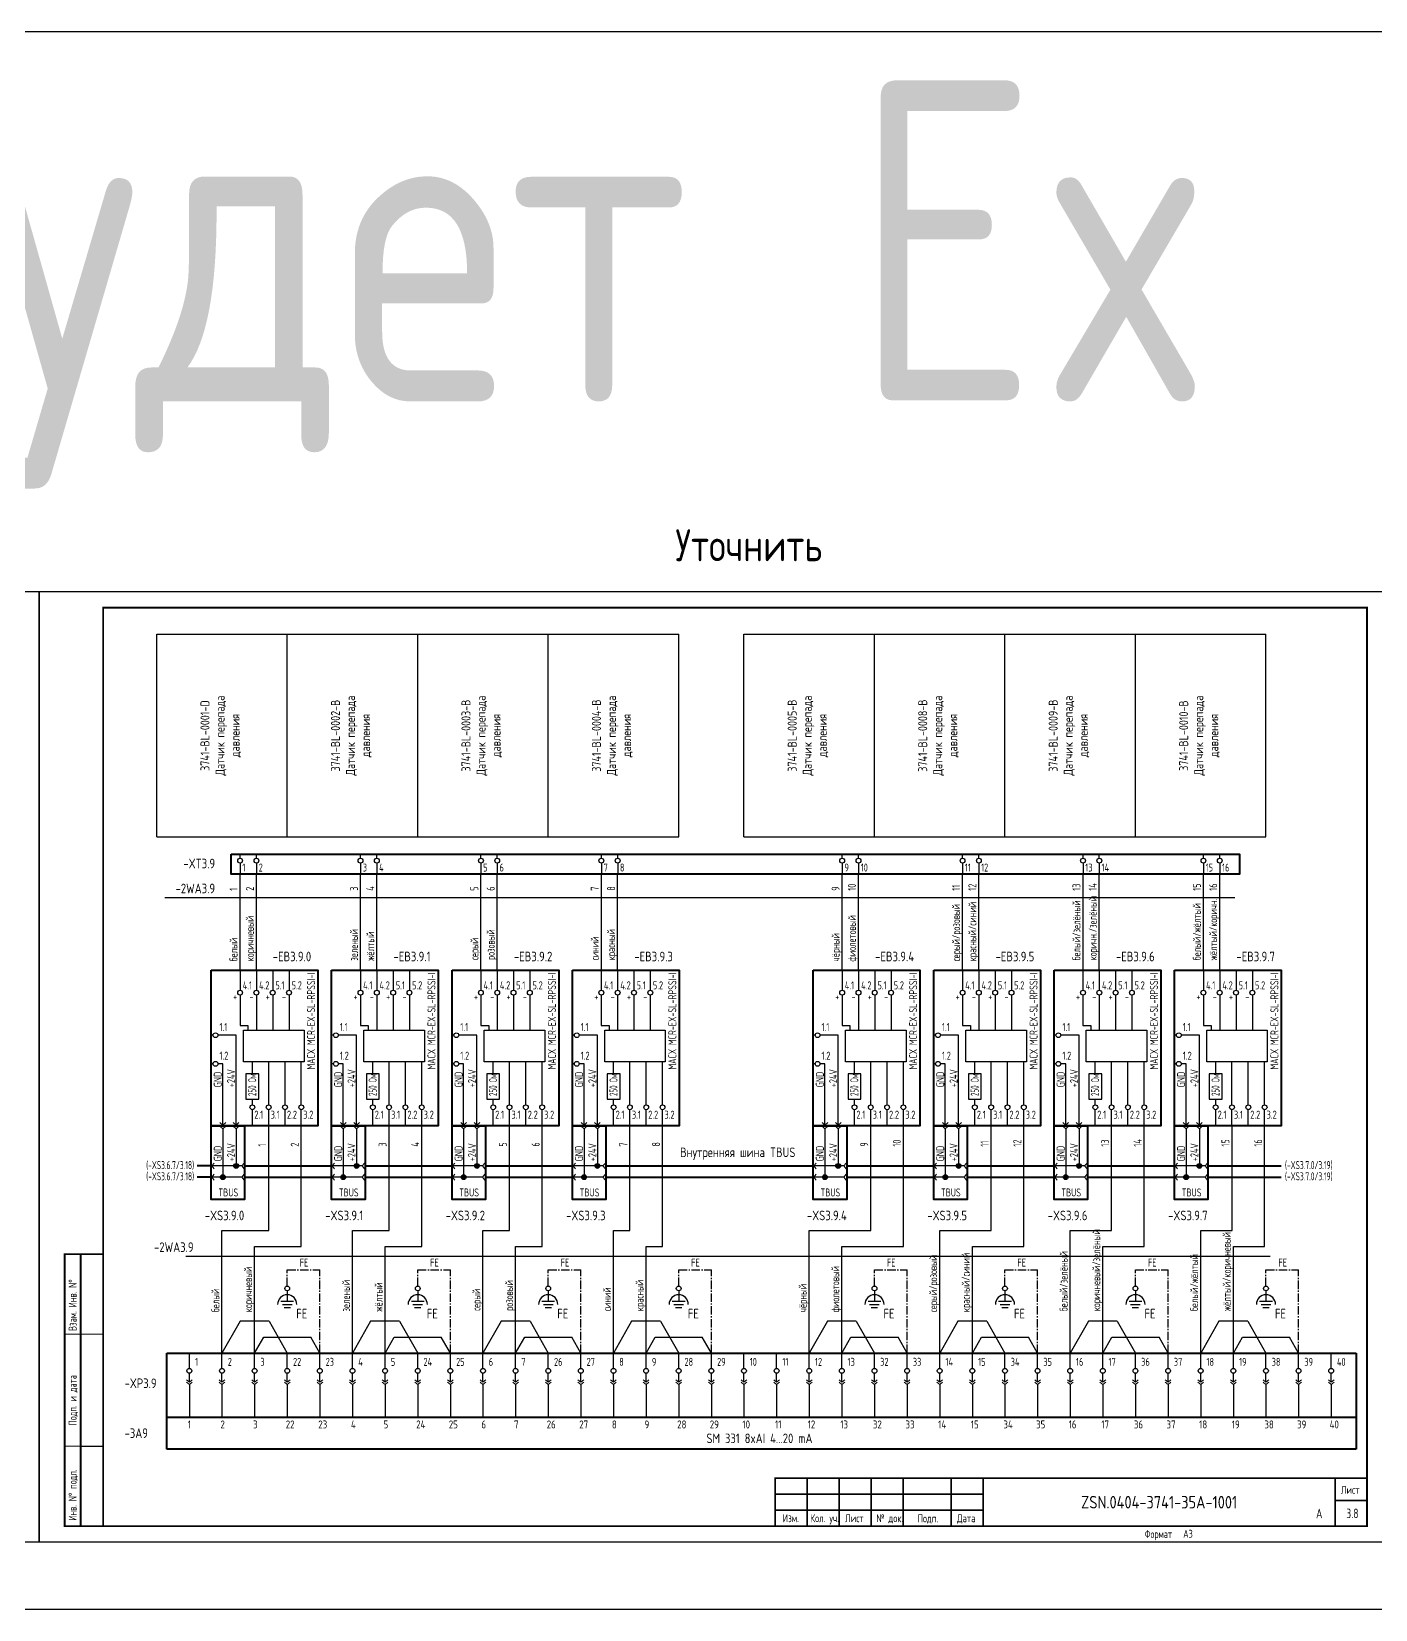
# Model space of a CAD drawing. Header units: millimetres. Extents: x 613 to 19799, y 1373 to 4314.
# Drawn here: x 6107.6 to 6527.6, y 3821.3 to 4314.3 of the extents above; entities that cross this region are included whole.
import ezdxf
from ezdxf.enums import TextEntityAlignment as Align

# ---------------------------------------------------------------- set-up
doc = ezdxf.new("R2010")
doc.units = ezdxf.units.MM
doc.linetypes.add('EPL_DASHLONGDOT', pattern=[1, 0.66, -0.12, 0.1, -0.12])
doc.layers.add('КИА_РАМКИ-ШТАМПЫ', color=7, linetype='Continuous')
doc.layers.add('ФОРМАТ', color=7, linetype='Continuous')
doc.styles.add('GOST-A 3-1', font='gost_0.ttf', dxfattribs={"height": 3})
doc.styles.add('GOSTA-2.5-1', font='GOST_AU.ttf', dxfattribs={"width": 0.9, "height": 2.5})
doc.styles.add('ROMAND0-100', font='romand.shx')
doc.styles.add('ROMANS0-60', font='romans.shx', dxfattribs={"width": 0.6})
doc.styles.add('ROMANS0-70', font='romans.shx', dxfattribs={"width": 0.7})
doc.styles.get("Standard").update_dxf_attribs({"font": 'arial.ttf'})

# ---------------------------------------------------------------- blocks, each defined once
blk = doc.blocks.new('*U44')
blk.add_line((-402, 25), (-395, 25))
blk.add_lwpolyline([(-415, 292), (5, 292), (5, -5), (-415, -5)], close=True)
at = {"const_width": 0.6}
blk.add_lwpolyline([(-395, 287), (0, 287), (0, 0), (-395, 0)], close=True, dxfattribs=at)
at = {"ltscale": 100}
blk.add_lwpolyline([(0, 287), (-1, 287)], dxfattribs=at)
for points, const_width in [([(-395, 0), (-407, 0), (-407, 85), (-395, 85)], 0.6), ([(-402, 0), (-402, 85)], 0.6), ([(-407, 60), (-395, 60)], 0.3), ([(-407, 25), (-395, 25)], 0.3)]:
    blk.add_lwpolyline(points, dxfattribs=dict(const_width=const_width))
at = {"style": 'ROMANS0-70', "width": 0.7}
for s, p in [('Взам. Инв. N%%d', (-402.54, 61)), ('Подп. и дата', (-402.54, 31.47)), ('Инв. N%%d подл.', (-402.54, 1.7))]:
    blk.add_text(s, height=2.5, rotation=90, dxfattribs=at).set_placement(p, align=Align.BOTTOM_LEFT)
at = {"ltscale": 100, "insert": (-69.52, -4.39), "char_height": 2.5, "width": 12.6652, "attachment_point": 7, "style": 'ROMANS0-70'}
blk.add_mtext('Формат', dxfattribs=at)
at = {"style": 'ROMANS0-70', "width": 0.7, "flags": 12}
blk.add_attdef('FNAME', text='', height=2.5, rotation=90, dxfattribs=at).set_placement((-397.05, 286.9), align=Align.RIGHT)
for tag, p in [('ZINVN', (-398.5, 72.5)), ('INVN', (-398.5, 12.5))]:
    blk.add_attdef(tag, text='', height=3, rotation=90, dxfattribs=at).set_placement(p, align=Align.MIDDLE_CENTER)
at = {"ltscale": 100, "style": 'ROMANS0-70', "width": 0.7, "flags": 12}
blk.add_attdef('ФОРМАТ', text='', height=2.5, dxfattribs=at).set_placement((-57.47, -4.39), align=Align.BOTTOM_LEFT)
blk = doc.blocks.new('frm6')
at = {"layer": 'ФОРМАТ'}
blk.add_line((-185, 15), (-120, 15), dxfattribs=at)
at = {"layer": 'ФОРМАТ', "const_width": 0.5}
blk.add_lwpolyline([(-185, 15), (-185, 0), (0, 0), (0, 15)], close=True, dxfattribs=at)
for points in [[(-175, 15), (-175, 0)], [(-165, 15), (-165, 0)], [(-155, 15), (-155, 0)], [(-145, 15), (-145, 0)], [(-130, 15), (-130, 0)], [(-120, 15), (-120, 0)], [(-10, 15), (-10, 0)], [(-185, 10), (-120, 10)], [(-185, 5), (-120, 5)], [(-10, 8), (0, 8)]]:
    blk.add_lwpolyline(points, dxfattribs=at)
at = {"layer": 'ФОРМАТ', "style": 'GOSTA-2.5-1', "width": 0.95}
for s, p in [('Лист', (-8.17, 9.36)), ('Изм.', (-182.63, 0.5)), ('Кол. уч.', (-173.96, 0.5)), ('Лист', (-163.13, 0.5)), ('№ док.', (-153.38, 0.5)), ('Подп.', (-140.5, 0.44)), ('Дата', (-128.17, 0.5))]:
    blk.add_text(s, height=2.5, dxfattribs=at).set_placement(p, align=Align.BOTTOM_LEFT)
at = {"layer": 'ФОРМАТ', "flags": 8}
for tag, style, width, p in [('R2', 'ROMANS0-70', 0.7, (-184.4, 10)), ('QTY2', 'ROMANS0-70', 0.65, (-174.28, 10.29)), ('SH2', 'ROMANS0-70', 0.7, (-164.3, 10)), ('ND2', 'ROMANS0-60', 0.6, (-154.34, 10)), ('SIGN2', 'ROMANS0-70', 0.7, (-144.3, 10)), ('DATE2', 'ROMANS0-70', 0.43, (-129.4, 10)), ('R1', 'ROMANS0-70', 0.7, (-184.4, 5)), ('QTY1', 'ROMANS0-70', 0.65, (-174.28, 5.29)), ('SH1', 'ROMANS0-70', 0.7, (-164.3, 5)), ('ND1', 'ROMANS0-60', 0.6, (-154.34, 5)), ('SIGN1', 'ROMANS0-70', 0.7, (-144.3, 5)), ('DATE1', 'ROMANS0-70', 0.43, (-129.4, 5))]:
    blk.add_attdef(tag, text='', height=3, dxfattribs=dict(at, style=style, width=width)).set_placement(p, align=Align.BOTTOM_LEFT)
at = {"layer": 'ФОРМАТ', "style": 'ROMANS0-70', "width": 0.7, "flags": 8}
blk.add_attdef('SH', text='', height=3, dxfattribs=at).set_placement((-5.16, 3.75), align=Align.MIDDLE_CENTER)
blk = doc.blocks.new('A$C2EC3666A')
h = blk.add_hatch(color=7)
h.dxf.hatch_style = 1
edge = h.paths.add_edge_path()
edge.add_arc((0, 0), 0.75, 0, 360)
at = {"color": 0}
blk.add_circle((0, 0), 0.75, dxfattribs=at)
blk = doc.blocks.new('A$C53757D11')
at = {"color": 0}
for p, q in [((-26.42, -7.89), (-26.42, -14.17)), ((-21.32, -7.89), (-21.32, -14.17)), ((-16.22, -7.89), (-16.22, -14.17)), ((-11.12, -7.89), (-11.12, -14.17)), ((-21.32, -15.67), (-21.32, -26.69)), ((-16.22, -15.67), (-16.22, -26.69)), ((-11.12, -15.67), (-11.12, -26.69)), ((-34.85, -28.22), (-35.44, -28.22)), ((-32.75, -28.22), (-33.35, -28.22)), ((-27.65, -28.22), (-32.75, -28.22)), ((-27.65, -43.2), (-27.65, -28.22)), ((-34.85, -37.17), (-35.44, -37.17)), ((-31.81, -37.17), (-33.35, -37.17)), ((-31.81, -43.2), (-31.81, -37.17)), ((-22.57, -40.25), (-22.57, -36.54)), ((-17.48, -49.99), (-17.48, -36.54)), ((-12.38, -48.25), (-12.38, -36.54)), ((-7.28, -49.99), (-7.28, -36.54)), ((-31.81, -56.28), (-31.81, -43.2)), ((-27.65, -56.28), (-27.65, -43.2)), ((-22.57, -49.99), (-22.57, -48.25)), ((-12.38, -49.99), (-12.38, -48.25)), ((-22.57, -56.52), (-22.57, -51.49)), ((-17.48, -56.52), (-17.48, -51.49)), ((-12.38, -56.52), (-12.38, -51.49)), ((-7.28, -56.52), (-7.28, -51.49)), ((-31.81, -57.43), (-31.81, -72.57)), ((-27.65, -57.43), (-27.65, -69.07)), ((-25.9, -69.07), (-35.26, -69.07)), ((-25.9, -72.57), (-35.26, -72.57))]:
    blk.add_line(p, q, dxfattribs=at)
at = {"lineweight": 18}
for p, q in [((-31.81, -56.28), (-32.7, -55.53)), ((-31.81, -57.43), (-32.7, -56.69)), ((-31.81, -56.28), (-30.92, -55.53)), ((-31.81, -57.43), (-30.92, -56.69)), ((-27.65, -56.28), (-28.54, -55.53)), ((-27.65, -57.43), (-28.54, -56.69)), ((-27.65, -56.28), (-26.76, -55.53)), ((-27.65, -57.43), (-26.76, -56.69)), ((-35.26, -69.07), (-34.52, -68.18)), ((-25.9, -69.07), (-25.15, -68.18)), ((-35.26, -69.07), (-34.52, -69.96)), ((-35.26, -72.57), (-34.52, -71.68)), ((-35.26, -72.57), (-34.52, -73.46)), ((-25.9, -69.07), (-25.15, -69.96)), ((-25.9, -72.57), (-25.15, -71.68)), ((-25.9, -72.57), (-25.15, -73.46))]:
    blk.add_line(p, q, dxfattribs=at)
at = {"color": 0, "lineweight": 40}
for points in [[(-35.44, -7.89), (-2.1, -7.89), (-2.1, -56.52), (-35.44, -56.52)], [(-35.44, -56.52), (-24.99, -56.52), (-24.99, -79.55), (-35.44, -79.55)]]:
    blk.add_lwpolyline(points, close=True, dxfattribs=at)
at = {"color": 0}
blk.add_lwpolyline([(-26.42, -15.67), (-26.42, -25.2), (-23.97, -25.2), (-23.97, -26.69)], dxfattribs=at)
for points in [[(-25.37, -26.69), (-6.44, -26.69), (-6.44, -36.54), (-25.37, -36.54)], [(-24.57, -48.25), (-20.57, -48.25), (-20.57, -40.25), (-24.57, -40.25)]]:
    blk.add_lwpolyline(points, close=True, dxfattribs=at)
for centre in [(-26.42, -14.92), (-21.32, -14.92), (-16.22, -14.92), (-11.12, -14.92), (-34.1, -28.22), (-34.1, -37.17), (-22.57, -50.74), (-17.48, -50.74), (-12.38, -50.74), (-7.28, -50.74)]:
    blk.add_circle(centre, 0.75, dxfattribs=at)
for p in [(-27.65, -69.07), (-31.81, -72.57)]:
    blk.add_blockref('A$C2EC3666A', p, dxfattribs=at)
at = {"style": 'GOSTA-2.5-1', "width": 0.9}
for s, p in [('4.1', (-25.59, -13.88)), ('4.2', (-20.49, -13.88)), ('5.1', (-15.39, -13.88)), ('5.2', (-10.3, -13.88)), ('+', (-28.61, -17.4)), ('-', (-23.51, -17.4)), ('+', (-18.42, -17.4)), ('-', (-13.32, -17.4)), ('1.1', (-32.85, -26.91)), ('1.2', (-32.85, -35.87)), ('2.1', (-21.96, -54.3)), ('3.1', (-16.86, -54.3)), ('2.2', (-11.76, -54.3)), ('3.2', (-6.67, -54.3)), ('TBUS', (-33.18, -78.6))]:
    blk.add_text(s, height=2.5, dxfattribs=at).set_placement(p)
at = {"style": 'GOSTA-2.5-1'}
for s, width, p in [('MACX MCR-EX-SL-RPSSI-I', 0.8, (-2.98, -38.97)), ('+24V', 0.9, (-27.98, -44.47)), ('GND', 0.9, (-32.14, -44.47)), ('250 Ом', 0.65, (-21.37, -47.21)), ('GND', 0.9, (-32.14, -67.6)), ('+24V', 0.9, (-27.98, -67.6))]:
    blk.add_text(s, height=2.5, rotation=90, dxfattribs=dict(at, width=width)).set_placement(p)
blk = doc.blocks.new('A$C38A837D7')
at = {"color": 0}
for p, q in [((0, 4.92), (0, 6.17)), ((5.1, 4.92), (5.1, 6.17)), ((37.63, 4.92), (37.63, 6.17)), ((42.73, 4.92), (42.73, 6.17)), ((75.26, 4.92), (75.26, 6.17)), ((80.36, 4.92), (80.36, 6.17)), ((112.89, 4.92), (112.89, 6.17)), ((117.99, 4.92), (117.99, 6.17)), ((188.15, 4.92), (188.15, 6.17)), ((193.25, 4.92), (193.25, 6.17)), ((225.78, 4.92), (225.78, 6.17)), ((230.88, 4.92), (230.88, 6.17)), ((263.41, 4.92), (263.41, 6.17)), ((268.51, 4.92), (268.51, 6.17)), ((301.04, 4.92), (301.04, 6.17)), ((306.14, 4.92), (306.14, 6.17)), ((0, 3.42), (0, 0)), ((5.1, 3.42), (5.1, 0)), ((37.63, 3.42), (37.63, 0)), ((42.73, 3.42), (42.73, 0)), ((75.26, 3.42), (75.26, 0)), ((80.36, 3.42), (80.36, 0)), ((112.89, 3.42), (112.89, 0)), ((117.99, 3.42), (117.99, 0)), ((188.15, 3.42), (188.15, 0)), ((193.25, 3.42), (193.25, 0)), ((225.78, 3.42), (225.78, 0)), ((230.88, 3.42), (230.88, 0)), ((263.41, 3.42), (263.41, 0)), ((268.51, 3.42), (268.51, 0)), ((301.04, 3.42), (301.04, 0)), ((306.14, 3.42), (306.14, 0))]:
    blk.add_line(p, q, dxfattribs=at)
at = {"color": 0, "lineweight": 40}
blk.add_lwpolyline([(-2.75, 6.17), (312.36, 6.17), (312.36, 0), (-2.75, 0)], close=True, dxfattribs=at)
at = {"color": 0}
for centre in [(0, 4.17), (5.1, 4.17), (37.63, 4.17), (42.73, 4.17), (75.26, 4.17), (80.36, 4.17), (112.89, 4.17), (117.99, 4.17), (188.15, 4.17), (193.25, 4.17), (225.78, 4.17), (230.88, 4.17), (263.41, 4.17), (268.51, 4.17), (301.04, 4.17), (306.14, 4.17)]:
    blk.add_circle(centre, 0.75, dxfattribs=at)
at = {"style": 'GOSTA-2.5-1', "width": 0.9}
for s, p in [('1', (0.71, 0.77)), ('2', (5.8, 0.77)), ('3', (38.34, 0.77)), ('4', (43.43, 0.77)), ('5', (75.97, 0.77)), ('6', (81.06, 0.77)), ('7', (113.6, 0.77)), ('8', (118.69, 0.77)), ('9', (188.86, 0.77)), ('10', (193.95, 0.77)), ('11', (226.49, 0.77)), ('12', (231.58, 0.77)), ('13', (264.12, 0.77)), ('14', (269.22, 0.77)), ('15', (301.75, 0.77)), ('16', (306.85, 0.77))]:
    blk.add_text(s, height=2.5, dxfattribs=at).set_placement(p)
blk = doc.blocks.new('A$C2BF74EC9')
at = {"color": 0}
for p, q in [((0, 6.39), (4, 6.39)), ((0.5, 5.39), (3.5, 5.39)), ((2, 8.39), (2, 6.39)), ((1, 4.39), (3, 4.39))]:
    blk.add_line(p, q, dxfattribs=at)
at = {"style": 'GOST-A 3-1'}
blk.add_text('FE', height=3, dxfattribs=at).set_placement((4.81, 1))

msp = doc.modelspace()

# ---------------------------------------------------------------- linework, layer by layer
at = {"color": 0}
for p, q in [((5668.54, 4314.32), (6970.58, 4314.32)), ((6172.8, 4021.05), (6172.8, 4051.09)), ((6177.89, 4021.05), (6177.89, 4051.09)), ((6210.43, 4021.05), (6210.43, 4051.09)), ((6215.52, 4021.05), (6215.52, 4051.09)), ((6248.06, 4021.05), (6248.06, 4051.09)), ((6253.15, 4021.05), (6253.15, 4051.09)), ((6285.69, 4021.05), (6285.69, 4051.09)), ((6290.78, 4021.05), (6290.78, 4051.09)), ((6360.95, 4021.05), (6360.95, 4051.09)), ((6366.04, 4021.05), (6366.04, 4051.09)), ((6398.58, 4021.05), (6398.58, 4051.09)), ((6403.67, 4021.05), (6403.67, 4051.09)), ((6436.21, 4021.05), (6436.21, 4051.09)), ((6441.31, 4021.05), (6441.31, 4051.09)), ((6473.84, 4021.05), (6473.84, 4051.09)), ((6478.94, 4021.05), (6478.94, 4051.09)), ((6149.26, 4043.8), (6483.68, 4043.8)), ((6181.73, 3939.69), (6181.73, 3972.42)), ((6191.93, 3934.69), (6191.93, 3972.42)), ((6219.37, 3939.69), (6219.37, 3972.42)), ((6229.56, 3934.69), (6229.56, 3972.42)), ((6257, 3939.69), (6257, 3972.42)), ((6267.19, 3934.69), (6267.19, 3972.42)), ((6294.63, 3939.69), (6294.63, 3972.42)), ((6304.82, 3934.69), (6304.82, 3972.42)), ((6369.89, 3939.69), (6369.89, 3972.42)), ((6380.08, 3934.69), (6380.08, 3972.42)), ((6407.52, 3939.69), (6407.52, 3972.42)), ((6417.71, 3934.69), (6417.71, 3972.42)), ((6445.15, 3939.69), (6445.15, 3972.42)), ((6455.34, 3934.69), (6455.34, 3972.42)), ((6482.78, 3939.69), (6482.78, 3972.42)), ((6492.97, 3934.69), (6492.97, 3972.42)), ((6167.14, 3901.41), (6167.14, 3939.69)), ((6167.14, 3939.69), (6181.73, 3939.69)), ((6207.92, 3901.41), (6207.92, 3939.69)), ((6207.92, 3939.69), (6219.37, 3939.69)), ((6248.7, 3901.41), (6248.7, 3939.69)), ((6248.7, 3939.69), (6257, 3939.69)), ((6289.48, 3901.41), (6289.48, 3939.69)), ((6289.48, 3939.69), (6294.63, 3939.69)), ((6350.65, 3901.41), (6350.65, 3939.69)), ((6350.65, 3939.69), (6369.89, 3939.69)), ((6391.43, 3901.41), (6391.43, 3939.69)), ((6391.43, 3939.69), (6407.52, 3939.69)), ((6432.21, 3901.41), (6432.21, 3939.69)), ((6432.21, 3939.69), (6445.15, 3939.69)), ((6472.99, 3901.41), (6472.99, 3939.69)), ((6472.99, 3939.69), (6482.78, 3939.69)), ((6177.33, 3934.69), (6191.93, 3934.69)), ((6177.33, 3901.41), (6177.33, 3934.69)), ((6218.11, 3934.69), (6229.56, 3934.69)), ((6218.11, 3901.41), (6218.11, 3934.69)), ((6258.89, 3934.69), (6267.19, 3934.69)), ((6258.89, 3901.41), (6258.89, 3934.69)), ((6299.68, 3934.69), (6304.82, 3934.69)), ((6299.68, 3901.41), (6299.68, 3934.69)), ((6360.85, 3934.69), (6380.08, 3934.69)), ((6360.85, 3901.41), (6360.85, 3934.69)), ((6401.63, 3934.69), (6417.71, 3934.69)), ((6401.63, 3901.41), (6401.63, 3934.69)), ((6442.41, 3934.69), (6455.34, 3934.69)), ((6442.41, 3901.41), (6442.41, 3934.69)), ((6483.19, 3934.69), (6492.97, 3934.69)), ((6483.19, 3901.41), (6483.19, 3934.69)), ((6155.86, 3931.72), (6494.75, 3931.72)), ((6187.53, 3920.86), (6187.53, 3919.61)), ((6228.31, 3920.86), (6228.31, 3919.61)), ((6269.09, 3920.86), (6269.09, 3919.61)), ((6309.87, 3920.86), (6309.87, 3919.61)), ((6371.04, 3920.86), (6371.04, 3919.61)), ((6411.82, 3920.86), (6411.82, 3919.61)), ((6452.6, 3920.86), (6452.6, 3919.61)), ((6493.38, 3920.86), (6493.38, 3919.61)), ((6172.82, 3911.41), (6167.14, 3901.41)), ((6181.85, 3911.41), (6172.82, 3911.41)), ((6181.85, 3911.41), (6187.53, 3901.41)), ((6213.6, 3911.41), (6207.92, 3901.41)), ((6222.63, 3911.41), (6213.6, 3911.41)), ((6222.63, 3911.41), (6228.31, 3901.41)), ((6254.38, 3911.41), (6248.7, 3901.41)), ((6263.41, 3911.41), (6254.38, 3911.41)), ((6263.41, 3911.41), (6269.09, 3901.41)), ((6295.16, 3911.41), (6289.48, 3901.41)), ((6304.19, 3911.41), (6295.16, 3911.41)), ((6304.19, 3911.41), (6309.87, 3901.41)), ((6356.33, 3911.41), (6350.65, 3901.41)), ((6365.36, 3911.41), (6356.33, 3911.41)), ((6365.36, 3911.41), (6371.04, 3901.41)), ((6397.11, 3911.41), (6391.43, 3901.41)), ((6406.14, 3911.41), (6397.11, 3911.41)), ((6406.14, 3911.41), (6411.82, 3901.41)), ((6437.89, 3911.41), (6432.21, 3901.41)), ((6446.92, 3911.41), (6437.89, 3911.41)), ((6446.92, 3911.41), (6452.6, 3901.41)), ((6478.67, 3911.41), (6472.99, 3901.41)), ((6487.7, 3911.41), (6478.67, 3911.41)), ((6487.7, 3911.41), (6493.38, 3901.41)), ((6970.58, 3821.3), (5668.54, 3821.3))]:
    msp.add_line(p, q, dxfattribs=at)
for p, q in [((6146.75, 4062.68), (6146.75, 4126.01)), ((6146.75, 4126.01), (6187.53, 4126.01)), ((6187.53, 4062.68), (6187.53, 4126.01)), ((6187.53, 4126.01), (6228.31, 4126.01)), ((6187.53, 4062.68), (6187.53, 4126.01)), ((6228.31, 4062.68), (6228.31, 4126.01)), ((6228.31, 4126.01), (6269.09, 4126.01)), ((6269.09, 4062.68), (6269.09, 4126.01)), ((6269.09, 4126.01), (6309.87, 4126.01)), ((6309.87, 4062.68), (6309.87, 4126.01)), ((6330.26, 4126.01), (6371.04, 4126.01)), ((6330.26, 4062.68), (6330.26, 4126.01)), ((6371.04, 4062.68), (6371.04, 4126.01)), ((6371.04, 4126.01), (6411.82, 4126.01)), ((6411.82, 4062.68), (6411.82, 4126.01)), ((6411.82, 4126.01), (6452.6, 4126.01)), ((6452.6, 4062.68), (6452.6, 4126.01)), ((6452.6, 4126.01), (6493.38, 4126.01)), ((6493.38, 4062.68), (6493.38, 4126.01)), ((6146.75, 4062.68), (6187.53, 4062.68)), ((6187.53, 4062.68), (6228.31, 4062.68)), ((6228.31, 4062.68), (6269.09, 4062.68)), ((6269.09, 4062.68), (6309.87, 4062.68)), ((6330.26, 4062.68), (6371.04, 4062.68)), ((6371.04, 4062.68), (6411.82, 4062.68)), ((6411.82, 4062.68), (6452.6, 4062.68)), ((6452.6, 4062.68), (6493.38, 4062.68)), ((6177.33, 3901.41), (6180.17, 3906.41)), ((6180.17, 3906.41), (6194.89, 3906.41)), ((6197.72, 3901.41), (6194.89, 3906.41)), ((6218.11, 3901.41), (6220.95, 3906.41)), ((6220.95, 3906.41), (6235.67, 3906.41)), ((6238.5, 3901.41), (6235.67, 3906.41)), ((6258.89, 3901.41), (6261.73, 3906.41)), ((6261.73, 3906.41), (6276.45, 3906.41)), ((6279.28, 3901.41), (6276.45, 3906.41)), ((6299.68, 3901.41), (6302.51, 3906.41)), ((6302.51, 3906.41), (6317.23, 3906.41)), ((6320.07, 3901.41), (6317.23, 3906.41)), ((6360.85, 3901.41), (6363.68, 3906.41)), ((6363.68, 3906.41), (6378.4, 3906.41)), ((6381.24, 3901.41), (6378.4, 3906.41)), ((6401.63, 3901.41), (6404.47, 3906.41)), ((6404.47, 3906.41), (6419.18, 3906.41)), ((6422.02, 3901.41), (6419.18, 3906.41)), ((6442.41, 3901.41), (6445.25, 3906.41)), ((6445.25, 3906.41), (6459.96, 3906.41)), ((6462.8, 3901.41), (6459.96, 3906.41)), ((6483.19, 3901.41), (6486.03, 3906.41)), ((6486.03, 3906.41), (6500.74, 3906.41)), ((6503.58, 3901.41), (6500.74, 3906.41)), ((6156.94, 3896.61), (6156.94, 3901.41)), ((6167.14, 3896.61), (6167.14, 3901.41)), ((6177.33, 3896.61), (6177.33, 3901.41)), ((6187.53, 3896.61), (6187.53, 3901.41)), ((6197.72, 3896.61), (6197.72, 3901.41)), ((6207.92, 3896.61), (6207.92, 3901.41)), ((6218.11, 3896.61), (6218.11, 3901.41)), ((6228.31, 3896.61), (6228.31, 3901.41)), ((6238.5, 3896.61), (6238.5, 3901.41)), ((6248.7, 3896.61), (6248.7, 3901.41)), ((6258.89, 3896.61), (6258.89, 3901.41)), ((6269.09, 3896.61), (6269.09, 3901.41)), ((6279.28, 3896.61), (6279.28, 3901.41)), ((6289.48, 3896.61), (6289.48, 3901.41)), ((6299.68, 3896.61), (6299.68, 3901.41)), ((6309.87, 3896.61), (6309.87, 3901.41)), ((6320.07, 3896.61), (6320.07, 3901.41)), ((6330.26, 3896.61), (6330.26, 3901.41)), ((6340.46, 3896.61), (6340.46, 3901.41)), ((6350.65, 3896.61), (6350.65, 3901.41)), ((6360.85, 3896.61), (6360.85, 3901.41)), ((6371.04, 3896.61), (6371.04, 3901.41)), ((6381.24, 3896.61), (6381.24, 3901.41)), ((6391.43, 3896.61), (6391.43, 3901.41)), ((6401.63, 3896.61), (6401.63, 3901.41)), ((6411.82, 3896.61), (6411.82, 3901.41)), ((6422.02, 3896.61), (6422.02, 3901.41)), ((6432.21, 3896.61), (6432.21, 3901.41)), ((6442.41, 3896.61), (6442.41, 3901.41)), ((6452.6, 3896.61), (6452.6, 3901.41)), ((6462.8, 3896.61), (6462.8, 3901.41)), ((6472.99, 3896.61), (6472.99, 3901.41)), ((6483.19, 3896.61), (6483.19, 3901.41)), ((6493.38, 3896.61), (6493.38, 3901.41)), ((6503.58, 3896.61), (6503.58, 3901.41)), ((6513.77, 3896.61), (6513.77, 3901.41)), ((6156.94, 3892.3), (6156.94, 3895.11)), ((6167.14, 3892.3), (6167.14, 3895.11)), ((6177.33, 3892.3), (6177.33, 3895.11)), ((6187.53, 3892.3), (6187.53, 3895.11)), ((6197.72, 3892.3), (6197.72, 3895.11)), ((6207.92, 3892.3), (6207.92, 3895.11)), ((6218.11, 3892.3), (6218.11, 3895.11)), ((6228.31, 3892.3), (6228.31, 3895.11)), ((6238.5, 3892.3), (6238.5, 3895.11)), ((6248.7, 3892.3), (6248.7, 3895.11)), ((6258.89, 3892.3), (6258.89, 3895.11)), ((6269.09, 3892.3), (6269.09, 3895.11)), ((6279.28, 3892.3), (6279.28, 3895.11)), ((6289.48, 3892.3), (6289.48, 3895.11)), ((6299.68, 3892.3), (6299.68, 3895.11)), ((6309.87, 3892.3), (6309.87, 3895.11)), ((6320.07, 3892.3), (6320.07, 3895.11)), ((6330.26, 3892.3), (6330.26, 3895.11)), ((6340.46, 3892.3), (6340.46, 3895.11)), ((6350.65, 3892.3), (6350.65, 3895.11)), ((6360.85, 3892.3), (6360.85, 3895.11)), ((6371.04, 3892.3), (6371.04, 3895.11)), ((6381.24, 3892.3), (6381.24, 3895.11)), ((6391.43, 3892.3), (6391.43, 3895.11)), ((6401.63, 3892.3), (6401.63, 3895.11)), ((6411.82, 3892.3), (6411.82, 3895.11)), ((6422.02, 3892.3), (6422.02, 3895.11)), ((6432.21, 3892.3), (6432.21, 3895.11)), ((6442.41, 3892.3), (6442.41, 3895.11)), ((6452.6, 3892.3), (6452.6, 3895.11)), ((6462.8, 3892.3), (6462.8, 3895.11)), ((6472.99, 3892.3), (6472.99, 3895.11)), ((6483.19, 3892.3), (6483.19, 3895.11)), ((6493.38, 3892.3), (6493.38, 3895.11)), ((6503.58, 3892.3), (6503.58, 3895.11)), ((6513.77, 3892.3), (6513.77, 3895.11)), ((6156.94, 3891.55), (6156.94, 3881.38)), ((6167.14, 3891.55), (6167.14, 3881.38)), ((6177.33, 3891.55), (6177.33, 3881.38)), ((6187.53, 3891.55), (6187.53, 3881.38)), ((6197.72, 3891.55), (6197.72, 3881.38)), ((6207.92, 3891.55), (6207.92, 3881.38)), ((6218.11, 3891.55), (6218.11, 3881.38)), ((6228.31, 3891.55), (6228.31, 3881.38)), ((6238.5, 3891.55), (6238.5, 3881.38)), ((6248.7, 3891.55), (6248.7, 3881.38)), ((6258.89, 3891.55), (6258.89, 3881.38)), ((6269.09, 3891.55), (6269.09, 3881.38)), ((6279.28, 3891.55), (6279.28, 3881.38)), ((6289.48, 3891.55), (6289.48, 3881.38)), ((6299.68, 3891.55), (6299.68, 3881.38)), ((6309.87, 3891.55), (6309.87, 3881.38)), ((6320.07, 3891.55), (6320.07, 3881.38)), ((6330.26, 3891.55), (6330.26, 3881.38)), ((6340.46, 3891.55), (6340.46, 3881.38)), ((6350.65, 3891.55), (6350.65, 3881.38)), ((6360.85, 3891.55), (6360.85, 3881.38)), ((6371.04, 3891.55), (6371.04, 3881.38)), ((6381.24, 3891.55), (6381.24, 3881.38)), ((6391.43, 3891.55), (6391.43, 3881.38)), ((6401.63, 3891.55), (6401.63, 3881.38)), ((6411.82, 3891.55), (6411.82, 3881.38)), ((6422.02, 3891.55), (6422.02, 3881.38)), ((6432.21, 3891.55), (6432.21, 3881.38)), ((6442.41, 3891.55), (6442.41, 3881.38)), ((6452.6, 3891.55), (6452.6, 3881.38)), ((6462.8, 3891.55), (6462.8, 3881.38)), ((6472.99, 3891.55), (6472.99, 3881.38)), ((6483.19, 3891.55), (6483.19, 3881.38)), ((6493.38, 3891.55), (6493.38, 3881.38)), ((6503.58, 3891.55), (6503.58, 3881.38)), ((6513.77, 3891.55), (6513.77, 3881.38))]:
    msp.add_line(p, q)
at = {"color": 1, "lineweight": 40}
for p, q in [((6163.95, 3959.87), (6159.33, 3959.87)), ((6174.23, 3959.87), (6201.4, 3959.87)), ((6211.86, 3959.87), (6239.03, 3959.87)), ((6249.49, 3959.87), (6276.66, 3959.87)), ((6287.12, 3959.87), (6351.92, 3959.87)), ((6362.38, 3959.87), (6389.55, 3959.87)), ((6400.01, 3959.87), (6427.18, 3959.87)), ((6437.64, 3959.87), (6464.81, 3959.87)), ((6475.27, 3959.87), (6498.15, 3959.87))]:
    msp.add_line(p, q, dxfattribs=at)
at = {"color": 4, "lineweight": 40}
for p, q in [((6163.95, 3956.36), (6159.33, 3956.36)), ((6174.23, 3956.36), (6201.4, 3956.36)), ((6211.86, 3956.36), (6239.03, 3956.36)), ((6249.49, 3956.36), (6276.66, 3956.36)), ((6287.12, 3956.36), (6351.92, 3956.36)), ((6362.38, 3956.36), (6389.55, 3956.36)), ((6400.01, 3956.36), (6427.18, 3956.36)), ((6437.64, 3956.36), (6464.81, 3956.36)), ((6475.27, 3956.36), (6498.15, 3956.36))]:
    msp.add_line(p, q, dxfattribs=at)
at = {"color": 6, "linetype": 'EPL_DASHLONGDOT', "lineweight": 25, "ltscale": 4}
for p, q in [((6187.53, 3927.45), (6197.72, 3927.45)), ((6187.53, 3922.36), (6187.53, 3927.45)), ((6197.72, 3901.41), (6197.72, 3927.45)), ((6228.31, 3927.45), (6238.5, 3927.45)), ((6228.31, 3922.36), (6228.31, 3927.45)), ((6238.5, 3901.41), (6238.5, 3927.45)), ((6269.09, 3927.45), (6279.28, 3927.45)), ((6269.09, 3922.36), (6269.09, 3927.45)), ((6279.28, 3901.41), (6279.28, 3927.45)), ((6309.87, 3927.45), (6320.07, 3927.45)), ((6309.87, 3922.36), (6309.87, 3927.45)), ((6320.07, 3901.41), (6320.07, 3927.45)), ((6371.04, 3927.45), (6381.24, 3927.45)), ((6371.04, 3922.36), (6371.04, 3927.45)), ((6381.24, 3901.41), (6381.24, 3927.45)), ((6411.82, 3927.45), (6422.02, 3927.45)), ((6411.82, 3922.36), (6411.82, 3927.45)), ((6422.02, 3901.41), (6422.02, 3927.45)), ((6452.6, 3927.45), (6462.8, 3927.45)), ((6452.6, 3922.36), (6452.6, 3927.45)), ((6462.8, 3901.41), (6462.8, 3927.45)), ((6493.38, 3927.45), (6503.58, 3927.45)), ((6493.38, 3922.36), (6493.38, 3927.45)), ((6503.58, 3901.41), (6503.58, 3927.45))]:
    msp.add_line(p, q, dxfattribs=at)
at = {"lineweight": 40}
for p, q in [((6149.93, 3901.41), (6521.6, 3901.41)), ((6149.93, 3871.41), (6149.93, 3901.41)), ((6521.6, 3901.41), (6521.6, 3871.41)), ((6149.93, 3881.38), (6521.6, 3881.38)), ((6521.6, 3871.41), (6149.93, 3871.41))]:
    msp.add_line(p, q, dxfattribs=at)
at = {"lineweight": 18}
for p, q in [((6156.94, 3892.3), (6156.05, 3893.04)), ((6156.94, 3891.55), (6156.05, 3892.3)), ((6156.94, 3892.3), (6157.83, 3893.04)), ((6156.94, 3891.55), (6157.83, 3892.3)), ((6167.14, 3892.3), (6166.25, 3893.04)), ((6167.14, 3891.55), (6166.25, 3892.3)), ((6167.14, 3892.3), (6168.03, 3893.04)), ((6167.14, 3891.55), (6168.03, 3892.3)), ((6177.33, 3892.3), (6176.44, 3893.04)), ((6177.33, 3891.55), (6176.44, 3892.3)), ((6177.33, 3892.3), (6178.22, 3893.04)), ((6177.33, 3891.55), (6178.22, 3892.3)), ((6187.53, 3892.3), (6186.64, 3893.04)), ((6187.53, 3891.55), (6186.64, 3892.3)), ((6187.53, 3892.3), (6188.42, 3893.04)), ((6187.53, 3891.55), (6188.42, 3892.3)), ((6197.72, 3892.3), (6196.83, 3893.04)), ((6197.72, 3891.55), (6196.83, 3892.3)), ((6197.72, 3892.3), (6198.61, 3893.04)), ((6197.72, 3891.55), (6198.61, 3892.3)), ((6207.92, 3892.3), (6207.03, 3893.04)), ((6207.92, 3891.55), (6207.03, 3892.3)), ((6207.92, 3892.3), (6208.81, 3893.04)), ((6207.92, 3891.55), (6208.81, 3892.3)), ((6218.11, 3892.3), (6217.22, 3893.04)), ((6218.11, 3891.55), (6217.22, 3892.3)), ((6218.11, 3892.3), (6219, 3893.04)), ((6218.11, 3891.55), (6219, 3892.3)), ((6228.31, 3892.3), (6227.42, 3893.04)), ((6228.31, 3891.55), (6227.42, 3892.3)), ((6228.31, 3892.3), (6229.2, 3893.04)), ((6228.31, 3891.55), (6229.2, 3892.3)), ((6238.5, 3892.3), (6237.61, 3893.04)), ((6238.5, 3891.55), (6237.61, 3892.3)), ((6238.5, 3892.3), (6239.39, 3893.04)), ((6238.5, 3891.55), (6239.39, 3892.3)), ((6248.7, 3892.3), (6247.81, 3893.04)), ((6248.7, 3891.55), (6247.81, 3892.3)), ((6248.7, 3892.3), (6249.59, 3893.04)), ((6248.7, 3891.55), (6249.59, 3892.3)), ((6258.89, 3892.3), (6258, 3893.04)), ((6258.89, 3891.55), (6258, 3892.3)), ((6258.89, 3892.3), (6259.78, 3893.04)), ((6258.89, 3891.55), (6259.78, 3892.3)), ((6269.09, 3892.3), (6268.2, 3893.04)), ((6269.09, 3891.55), (6268.2, 3892.3)), ((6269.09, 3892.3), (6269.98, 3893.04)), ((6269.09, 3891.55), (6269.98, 3892.3)), ((6279.28, 3892.3), (6278.39, 3893.04)), ((6279.28, 3891.55), (6278.39, 3892.3)), ((6279.28, 3892.3), (6280.18, 3893.04)), ((6279.28, 3891.55), (6280.18, 3892.3)), ((6289.48, 3892.3), (6288.59, 3893.04)), ((6289.48, 3891.55), (6288.59, 3892.3)), ((6289.48, 3892.3), (6290.37, 3893.04)), ((6289.48, 3891.55), (6290.37, 3892.3)), ((6299.68, 3892.3), (6298.78, 3893.04)), ((6299.68, 3891.55), (6298.78, 3892.3)), ((6299.68, 3892.3), (6300.57, 3893.04)), ((6299.68, 3891.55), (6300.57, 3892.3)), ((6309.87, 3892.3), (6308.98, 3893.04)), ((6309.87, 3891.55), (6308.98, 3892.3)), ((6309.87, 3892.3), (6310.76, 3893.04)), ((6309.87, 3891.55), (6310.76, 3892.3)), ((6320.07, 3892.3), (6319.17, 3893.04)), ((6320.07, 3891.55), (6319.17, 3892.3)), ((6320.07, 3892.3), (6320.96, 3893.04)), ((6320.07, 3891.55), (6320.96, 3892.3)), ((6330.26, 3892.3), (6329.37, 3893.04)), ((6330.26, 3891.55), (6329.37, 3892.3)), ((6330.26, 3892.3), (6331.15, 3893.04)), ((6330.26, 3891.55), (6331.15, 3892.3)), ((6340.46, 3892.3), (6339.57, 3893.04)), ((6340.46, 3891.55), (6339.57, 3892.3)), ((6340.46, 3892.3), (6341.35, 3893.04)), ((6340.46, 3891.55), (6341.35, 3892.3)), ((6350.65, 3892.3), (6349.76, 3893.04)), ((6350.65, 3891.55), (6349.76, 3892.3)), ((6350.65, 3892.3), (6351.54, 3893.04)), ((6350.65, 3891.55), (6351.54, 3892.3)), ((6360.85, 3892.3), (6359.96, 3893.04)), ((6360.85, 3891.55), (6359.96, 3892.3)), ((6360.85, 3892.3), (6361.74, 3893.04)), ((6360.85, 3891.55), (6361.74, 3892.3)), ((6371.04, 3892.3), (6370.15, 3893.04)), ((6371.04, 3891.55), (6370.15, 3892.3)), ((6371.04, 3892.3), (6371.93, 3893.04)), ((6371.04, 3891.55), (6371.93, 3892.3)), ((6381.24, 3892.3), (6380.35, 3893.04)), ((6381.24, 3891.55), (6380.35, 3892.3)), ((6381.24, 3892.3), (6382.13, 3893.04)), ((6381.24, 3891.55), (6382.13, 3892.3)), ((6391.43, 3892.3), (6390.54, 3893.04)), ((6391.43, 3891.55), (6390.54, 3892.3)), ((6391.43, 3892.3), (6392.32, 3893.04)), ((6391.43, 3891.55), (6392.32, 3892.3)), ((6401.63, 3892.3), (6400.74, 3893.04)), ((6401.63, 3891.55), (6400.74, 3892.3)), ((6401.63, 3892.3), (6402.52, 3893.04)), ((6401.63, 3891.55), (6402.52, 3892.3)), ((6411.82, 3892.3), (6410.93, 3893.04)), ((6411.82, 3891.55), (6410.93, 3892.3)), ((6411.82, 3892.3), (6412.71, 3893.04)), ((6411.82, 3891.55), (6412.71, 3892.3)), ((6422.02, 3892.3), (6421.13, 3893.04)), ((6422.02, 3891.55), (6421.13, 3892.3)), ((6422.02, 3892.3), (6422.91, 3893.04)), ((6422.02, 3891.55), (6422.91, 3892.3)), ((6432.21, 3892.3), (6431.32, 3893.04)), ((6432.21, 3891.55), (6431.32, 3892.3)), ((6432.21, 3892.3), (6433.1, 3893.04)), ((6432.21, 3891.55), (6433.1, 3892.3)), ((6442.41, 3892.3), (6441.52, 3893.04)), ((6442.41, 3891.55), (6441.52, 3892.3)), ((6442.41, 3892.3), (6443.3, 3893.04)), ((6442.41, 3891.55), (6443.3, 3892.3)), ((6452.6, 3892.3), (6451.71, 3893.04)), ((6452.6, 3891.55), (6451.71, 3892.3)), ((6452.6, 3892.3), (6453.49, 3893.04)), ((6452.6, 3891.55), (6453.49, 3892.3)), ((6462.8, 3892.3), (6461.91, 3893.04)), ((6462.8, 3891.55), (6461.91, 3892.3)), ((6462.8, 3892.3), (6463.69, 3893.04)), ((6462.8, 3891.55), (6463.69, 3892.3)), ((6472.99, 3892.3), (6472.1, 3893.04)), ((6472.99, 3891.55), (6472.1, 3892.3)), ((6472.99, 3892.3), (6473.88, 3893.04)), ((6472.99, 3891.55), (6473.88, 3892.3)), ((6483.19, 3892.3), (6482.3, 3893.04)), ((6483.19, 3891.55), (6482.3, 3892.3)), ((6483.19, 3892.3), (6484.08, 3893.04)), ((6483.19, 3891.55), (6484.08, 3892.3)), ((6493.38, 3892.3), (6492.49, 3893.04)), ((6493.38, 3891.55), (6492.49, 3892.3)), ((6493.38, 3892.3), (6494.27, 3893.04)), ((6493.38, 3891.55), (6494.27, 3892.3)), ((6503.58, 3892.3), (6502.69, 3893.04)), ((6503.58, 3891.55), (6502.69, 3892.3)), ((6503.58, 3892.3), (6504.47, 3893.04)), ((6503.58, 3891.55), (6504.47, 3892.3)), ((6513.77, 3892.3), (6512.88, 3893.04)), ((6513.77, 3891.55), (6512.88, 3892.3)), ((6513.77, 3892.3), (6514.66, 3893.04)), ((6513.77, 3891.55), (6514.66, 3892.3))]:
    msp.add_line(p, q, dxfattribs=at)
at = {"color": 0}
for centre in [(6187.53, 3921.61), (6228.31, 3921.61), (6269.09, 3921.61), (6309.87, 3921.61), (6371.04, 3921.61), (6411.82, 3921.61), (6452.6, 3921.61), (6493.38, 3921.61)]:
    msp.add_circle(centre, 0.75, dxfattribs=at)
for centre in [(6156.94, 3895.86), (6167.14, 3895.86), (6177.33, 3895.86), (6187.53, 3895.86), (6197.72, 3895.86), (6207.92, 3895.86), (6218.11, 3895.86), (6228.31, 3895.86), (6238.5, 3895.86), (6248.7, 3895.86), (6258.89, 3895.86), (6269.09, 3895.86), (6279.28, 3895.86), (6289.48, 3895.86), (6299.68, 3895.86), (6309.87, 3895.86), (6320.07, 3895.86), (6330.26, 3895.86), (6340.46, 3895.86), (6350.65, 3895.86), (6360.85, 3895.86), (6371.04, 3895.86), (6381.24, 3895.86), (6391.43, 3895.86), (6401.63, 3895.86), (6411.82, 3895.86), (6422.02, 3895.86), (6432.21, 3895.86), (6442.41, 3895.86), (6452.6, 3895.86), (6462.8, 3895.86), (6472.99, 3895.86), (6483.19, 3895.86), (6493.38, 3895.86), (6503.58, 3895.86), (6513.77, 3895.86)]:
    msp.add_circle(centre, 0.75)
for centre in [(6187.53, 3916.61), (6228.31, 3916.61), (6269.09, 3916.61), (6309.87, 3916.61), (6371.04, 3916.61), (6411.82, 3916.61), (6452.6, 3916.61), (6493.38, 3916.61)]:
    msp.add_arc(centre, 3, 0, 180, dxfattribs=at)

# ---------------------------------------------------------------- block references
for name, p in [('A$C38A837D7', (6172.8, 4051.09)), ('A$C53757D11', (6199.21, 4028.94)), ('A$C53757D11', (6236.84, 4028.94)), ('A$C53757D11', (6274.47, 4028.94)), ('A$C53757D11', (6312.1, 4028.94)), ('A$C53757D11', (6387.36, 4028.94)), ('A$C53757D11', (6424.99, 4028.94)), ('A$C53757D11', (6462.62, 4028.94)), ('A$C53757D11', (6500.25, 4028.94)), ('A$C2BF74EC9', (6185.53, 3911.22)), ('A$C2BF74EC9', (6226.31, 3911.22)), ('A$C2BF74EC9', (6267.09, 3911.22)), ('A$C2BF74EC9', (6307.87, 3911.22)), ('A$C2BF74EC9', (6369.04, 3911.22)), ('A$C2BF74EC9', (6409.82, 3911.22)), ('A$C2BF74EC9', (6450.6, 3911.22)), ('A$C2BF74EC9', (6491.38, 3911.22))]:
    msp.add_blockref(name, p, dxfattribs=at)
at = {"layer": 'КИА_РАМКИ-ШТАМПЫ'}
ref = msp.add_blockref('*U44', (6105, 3847.31), dxfattribs=at)
ref.add_attrib('ФОРМАТ', 'А3', dxfattribs={"layer": '0', "ltscale": 100, "height": 2.5, "style": 'ROMANS0-70', "width": 0.7}).set_placement((6047.53, 3842.93), align=Align.BOTTOM_LEFT)
ref = msp.add_blockref('*U44', (6525, 3847.31), dxfattribs=at)
ref.add_attrib('ФОРМАТ', 'А3', dxfattribs={"layer": '0', "ltscale": 100, "height": 2.5, "style": 'ROMANS0-70', "width": 0.7}).set_placement((6467.53, 3842.93), align=Align.BOTTOM_LEFT)
ref = msp.add_blockref('frm6', (6525, 3847.31), dxfattribs=at)
ref.add_attrib('TITLE', 'ZSN.0404-3741-35A-1001', dxfattribs={"layer": '0', "height": 3.9, "style": 'ROMAND0-100', "width": 0.8, "flags": 8}).set_placement((6460, 3854.81), align=Align.MIDDLE_CENTER)
ref.add_attrib('SH', '3.8', dxfattribs={"layer": '0', "height": 3, "style": 'ROMANS0-70', "width": 0.7, "flags": 8}).set_placement((6520.4, 3851.31), align=Align.MIDDLE_CENTER)
ref.add_attrib('REV', 'А', dxfattribs={"layer": '0', "height": 3, "style": 'ROMANS0-70', "width": 0.7, "flags": 8}).set_placement((6510.03, 3851.29), align=Align.MIDDLE_CENTER)

# ---------------------------------------------------------------- texts
for s, height, style, p in [('если будет Ex вытяж.', 100, 'GOST-A 3-1', (5763.06, 4198.76)), ('-XT3.9', 3, 'GOST-A 3-1', (6155.07, 4052.87)), ('-2WA3.9', 3, 'GOST-A 3-1', (6152.63, 4045.07)), ('-EB3.9.0', 3, 'GOST-A 3-1', (6183.01, 4023.81)), ('-EB3.9.1', 3, 'GOST-A 3-1', (6220.74, 4023.81)), ('-EB3.9.2', 3, 'GOST-A 3-1', (6258.37, 4023.81)), ('-EB3.9.3', 3, 'GOST-A 3-1', (6296, 4023.81)), ('-EB3.9.4', 3, 'GOST-A 3-1', (6371.26, 4023.81)), ('-EB3.9.5', 3, 'GOST-A 3-1', (6408.89, 4023.81)), ('-EB3.9.6', 3, 'GOST-A 3-1', (6446.52, 4023.81)), ('-EB3.9.7', 3, 'GOST-A 3-1', (6484.15, 4023.81)), ('Внутренняя шина TBUS', 3, 'GOST-A 3-1', (6310.31, 3962.63)), ('-XS3.9.0', 3, 'GOST-A 3-1', (6161.78, 3942.9)), ('-XS3.9.1', 3, 'GOST-A 3-1', (6199.41, 3942.9)), ('-XS3.9.2', 3, 'GOST-A 3-1', (6237.04, 3942.9)), ('-XS3.9.3', 3, 'GOST-A 3-1', (6274.67, 3942.9)), ('-XS3.9.4', 3, 'GOST-A 3-1', (6349.93, 3942.9)), ('-XS3.9.5', 3, 'GOST-A 3-1', (6387.56, 3942.9)), ('-XS3.9.6', 3, 'GOST-A 3-1', (6425.19, 3942.9)), ('-XS3.9.7', 3, 'GOST-A 3-1', (6462.82, 3942.9)), ('-2WA3.9', 3, 'GOST-A 3-1', (6145.91, 3932.99)), ('-XP3.9', 3, 'GOST-A 3-1', (6136.7, 3890.47)), ('1', 2.5, 'GOSTA-2.5-1', (6156.45, 3877.85)), ('2', 2.5, 'GOSTA-2.5-1', (6166.65, 3877.85)), ('3', 2.5, 'GOSTA-2.5-1', (6176.84, 3877.85)), ('22', 2.5, 'GOSTA-2.5-1', (6187.04, 3877.85)), ('23', 2.5, 'GOSTA-2.5-1', (6197.23, 3877.85)), ('4', 2.5, 'GOSTA-2.5-1', (6207.43, 3877.85)), ('5', 2.5, 'GOSTA-2.5-1', (6217.62, 3877.85)), ('24', 2.5, 'GOSTA-2.5-1', (6227.82, 3877.85)), ('25', 2.5, 'GOSTA-2.5-1', (6238.01, 3877.85)), ('6', 2.5, 'GOSTA-2.5-1', (6248.21, 3877.85)), ('7', 2.5, 'GOSTA-2.5-1', (6258.4, 3877.85)), ('26', 2.5, 'GOSTA-2.5-1', (6268.6, 3877.85)), ('27', 2.5, 'GOSTA-2.5-1', (6278.79, 3877.85)), ('8', 2.5, 'GOSTA-2.5-1', (6288.99, 3877.85)), ('9', 2.5, 'GOSTA-2.5-1', (6299.18, 3877.85)), ('28', 2.5, 'GOSTA-2.5-1', (6309.38, 3877.85)), ('29', 2.5, 'GOSTA-2.5-1', (6319.57, 3877.85)), ('10', 2.5, 'GOSTA-2.5-1', (6329.77, 3877.85)), ('11', 2.5, 'GOSTA-2.5-1', (6339.96, 3877.85)), ('12', 2.5, 'GOSTA-2.5-1', (6350.16, 3877.85)), ('13', 2.5, 'GOSTA-2.5-1', (6360.35, 3877.85)), ('32', 2.5, 'GOSTA-2.5-1', (6370.55, 3877.85)), ('33', 2.5, 'GOSTA-2.5-1', (6380.74, 3877.85)), ('14', 2.5, 'GOSTA-2.5-1', (6390.94, 3877.85)), ('15', 2.5, 'GOSTA-2.5-1', (6401.13, 3877.85)), ('34', 2.5, 'GOSTA-2.5-1', (6411.33, 3877.85)), ('35', 2.5, 'GOSTA-2.5-1', (6421.53, 3877.85)), ('16', 2.5, 'GOSTA-2.5-1', (6431.72, 3877.85)), ('17', 2.5, 'GOSTA-2.5-1', (6441.92, 3877.85)), ('36', 2.5, 'GOSTA-2.5-1', (6452.11, 3877.85)), ('37', 2.5, 'GOSTA-2.5-1', (6462.31, 3877.85)), ('18', 2.5, 'GOSTA-2.5-1', (6472.5, 3877.85)), ('19', 2.5, 'GOSTA-2.5-1', (6482.7, 3877.85)), ('38', 2.5, 'GOSTA-2.5-1', (6492.89, 3877.85)), ('39', 2.5, 'GOSTA-2.5-1', (6503.09, 3877.85)), ('40', 2.5, 'GOSTA-2.5-1', (6513.28, 3877.85)), ('-3A9', 3, 'GOST-A 3-1', (6136.7, 3874.88)), ('SM 331 8xAI 4...20 mA', 3, 'GOST-A 3-1', (6318.51, 3873.26))]:
    msp.add_text(s, height=height, dxfattribs=dict(style=style)).set_placement(p)
at = {"style": 'GOSTA-2.5-1', "width": 0.9}
for s, p in [('10', (6365.24, 4045.86)), ('12', (6402.87, 4045.86)), ('13', (6435.41, 4045.86)), ('14', (6440.5, 4045.86)), ('15', (6473.04, 4045.86)), ('16', (6478.13, 4045.86)), ('1', (6171.99, 4045.86)), ('2', (6177.09, 4045.86)), ('3', (6209.62, 4045.86)), ('4', (6214.72, 4045.86)), ('5', (6247.25, 4045.86)), ('6', (6252.35, 4045.86)), ('7', (6284.88, 4045.86)), ('8', (6289.98, 4045.86)), ('9', (6360.14, 4045.86)), ('11', (6397.78, 4045.86)), ('коричн./зелёный', (6440.5, 4024.1)), ('серый/розовый', (6397.78, 4023.83)), ('красный/синий', (6402.87, 4023.83)), ('белый/зелёный', (6435.41, 4024.1)), ('белый/жёлтый', (6473.04, 4024.14)), ('жёлтый/коричн.', (6478.13, 4024.14)), ('коричневый', (6177.09, 4023.81)), ('зеленый', (6209.62, 4023.99)), ('розовый', (6252.35, 4024.22)), ('красный', (6289.98, 4024.13)), ('фиолетовый', (6365.24, 4023.75)), ('белый', (6171.99, 4023.81)), ('жёлтый', (6214.72, 4023.99)), ('серый', (6247.25, 4024.22)), ('синий', (6284.88, 4024.13)), ('чёрный', (6360.14, 4023.75)), ('1', (6180.93, 3965.9)), ('2', (6191.13, 3965.9)), ('3', (6218.56, 3965.9)), ('4', (6228.76, 3965.9)), ('5', (6256.19, 3965.9)), ('6', (6266.39, 3965.9)), ('7', (6293.82, 3965.9)), ('8', (6304.02, 3965.9)), ('9', (6369.08, 3965.9)), ('10', (6379.28, 3965.9)), ('11', (6406.71, 3965.9)), ('12', (6416.91, 3965.9)), ('13', (6444.34, 3965.9)), ('14', (6454.54, 3965.9)), ('15', (6481.98, 3965.9)), ('16', (6492.17, 3965.9)), ('коричневый/зелёный', (6441.6, 3914.48)), ('жёлтый/коричневый', (6482.38, 3914.53)), ('серый/розовый', (6390.63, 3914.21)), ('красный/синий', (6400.82, 3914.21)), ('белый/зелёный', (6431.41, 3914.48)), ('белый/жёлтый', (6472.19, 3914.53)), ('коричневый', (6176.53, 3914.19)), ('фиолетовый', (6360.04, 3914.14)), ('белый', (6166.34, 3914.19)), ('зеленый', (6207.12, 3914.37)), ('жёлтый', (6217.31, 3914.37)), ('серый', (6247.9, 3914.6)), ('розовый', (6258.09, 3914.6)), ('синий', (6288.68, 3914.52)), ('красный', (6298.87, 3914.52)), ('чёрный', (6349.85, 3914.14))]:
    msp.add_text(s, height=2.5, rotation=90, dxfattribs=at).set_placement(p)
at = {"style": 'GOSTA-2.5-1'}
for s, width, p in [('(-XS3.6.7/3.18)', 0.7, (6143.44, 3958.89)), ('(-XS3.7.0/3.19)', 0.7, (6499.32, 3958.89)), ('(-XS3.6.7/3.18)', 0.7, (6143.44, 3955.39)), ('(-XS3.7.0/3.19)', 0.7, (6499.32, 3955.39)), ('FE', 0.9, (6191.42, 3928.42)), ('FE', 0.9, (6232.2, 3928.42)), ('FE', 0.9, (6272.98, 3928.42)), ('FE', 0.9, (6313.76, 3928.42)), ('FE', 0.9, (6374.93, 3928.42)), ('FE', 0.9, (6415.71, 3928.42)), ('FE', 0.9, (6456.49, 3928.42)), ('FE', 0.9, (6497.27, 3928.42)), ('1', 0.9, (6158.74, 3897.41)), ('2', 0.9, (6168.94, 3897.41)), ('3', 0.9, (6179.14, 3897.41)), ('22', 0.9, (6189.33, 3897.41)), ('23', 0.9, (6199.53, 3897.41)), ('4', 0.9, (6209.72, 3897.41)), ('5', 0.9, (6219.92, 3897.41)), ('24', 0.9, (6230.11, 3897.41)), ('25', 0.9, (6240.31, 3897.41)), ('6', 0.9, (6250.5, 3897.41)), ('7', 0.9, (6260.7, 3897.41)), ('26', 0.9, (6270.89, 3897.41)), ('27', 0.9, (6281.09, 3897.41)), ('8', 0.9, (6291.28, 3897.41)), ('9', 0.9, (6301.48, 3897.41)), ('28', 0.9, (6311.67, 3897.41)), ('29', 0.9, (6321.87, 3897.41)), ('10', 0.9, (6332.06, 3897.41)), ('11', 0.9, (6342.26, 3897.41)), ('12', 0.9, (6352.45, 3897.41)), ('13', 0.9, (6362.65, 3897.41)), ('32', 0.9, (6372.84, 3897.41)), ('33', 0.9, (6383.04, 3897.41)), ('14', 0.9, (6393.23, 3897.41)), ('15', 0.9, (6403.43, 3897.41)), ('34', 0.9, (6413.62, 3897.41)), ('35', 0.9, (6423.82, 3897.41)), ('16', 0.9, (6434.01, 3897.41)), ('17', 0.9, (6444.21, 3897.41)), ('36', 0.9, (6454.4, 3897.41)), ('37', 0.9, (6464.6, 3897.41)), ('18', 0.9, (6474.79, 3897.41)), ('19', 0.9, (6484.99, 3897.41)), ('38', 0.9, (6495.18, 3897.41)), ('39', 0.9, (6505.38, 3897.41)), ('40', 0.9, (6515.57, 3897.41))]:
    msp.add_text(s, height=2.5, dxfattribs=dict(at, width=width)).set_placement(p)
at = {"insert": (6331.82, 4153.81), "char_height": 10, "width": 32.888, "attachment_point": 5}
msp.add_mtext('{\\fGOST type A|b0|i0|c204|p34;Уточнить}', dxfattribs=at)
at = {"char_height": 2.82222, "width": 30.8332, "attachment_point": 5, "rotation": 90}
for s, insert in [('{\\fGOST type A|b0|i0|c204|p34;3741-\\fGOST type A|b0|i0|c0|p34;BL-0001-D \\fGOST type A|b0|i0|c204|p34;Датчик перепада давления }', (6166.75, 4094.34)), ('{\\fGOST type A|b0|i0|c204|p34;3741-\\fGOST type A|b0|i0|c0|p34;BL-0002-B \\fGOST type A|b0|i0|c204|p34;Датчик перепада давления }', (6207.53, 4094.34)), ('{\\fGOST type A|b0|i0|c204|p34;3741-\\fGOST type A|b0|i0|c0|p34;BL-0003-B \\fGOST type A|b0|i0|c204|p34;Датчик перепада давления }', (6248.31, 4094.34)), ('{\\fGOST type A|b0|i0|c204|p34;3741-\\fGOST type A|b0|i0|c0|p34;BL-0004-B \\fGOST type A|b0|i0|c204|p34;Датчик перепада давления }', (6289.09, 4094.34)), ('{\\fGOST type A|b0|i0|c204|p34;3741-\\fGOST type A|b0|i0|c0|p34;BL-0005-B \\fGOST type A|b0|i0|c204|p34;Датчик перепада давления }', (6350.26, 4094.34)), ('{\\fGOST type A|b0|i0|c204|p34;3741-\\fGOST type A|b0|i0|c0|p34;BL-0008-B \\fGOST type A|b0|i0|c204|p34;Датчик перепада давления }', (6391.04, 4094.34)), ('{\\fGOST type A|b0|i0|c204|p34;3741-\\fGOST type A|b0|i0|c0|p34;BL-0009-B \\fGOST type A|b0|i0|c204|p34;Датчик перепада давления }', (6431.82, 4094.34)), ('{\\fGOST type A|b0|i0|c204|p34;3741-\\fGOST type A|b0|i0|c0|p34;BL-0010-B \\fGOST type A|b0|i0|c204|p34;Датчик перепада давления }', (6472.6, 4094.34))]:
    msp.add_mtext(s, dxfattribs=dict(at, insert=insert))

doc.saveas('drawing.dxf')
